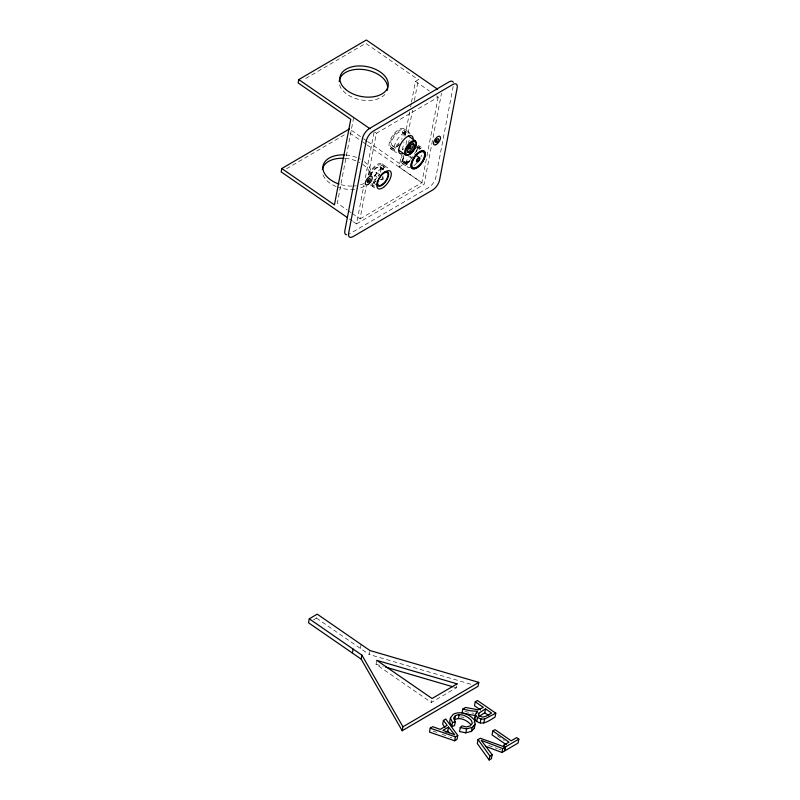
<?xml version="1.0" encoding="UTF-8"?>
<svg xmlns="http://www.w3.org/2000/svg" width="800" height="800" viewBox="0 0 800 800"><rect width="100%" height="100%" fill="white"/><g stroke="black" fill="none" stroke-linecap="round" stroke-linejoin="round"><path stroke-width="0.6" stroke-dasharray="4 3" d="M353.66 117.58L337.33 203.18L347.21 210M353.48 221.8L356.53 223.91L363.95 185.05M365.34 177.76L374.14 131.61M352.15 213.41L360.06 218.87L366.36 185.85M368.46 174.85L376.39 133.27L438.2 97.07L436.22 95.71M370.85 174.75L371.28 172.52M438.2 97.07L421.87 182.67L399.14 166.98L401.47 154.75M402.4 149.86L403.8 142.52M404.97 136.41L409.64 111.95M410.57 107.06L411.27 103.39M411.5 102.17L415.47 81.38L418.36 79.69L365.72 43.35L303.49 79.79M399.14 166.98L402.03 165.29L403.89 155.5M405.99 144.5L406.93 139.61M408.09 133.49L412.52 110.26M414.39 100.48L418.36 79.69M313.49 619.86L316.48 618.11L317.05 615.14M356.53 223.91L424.12 184.33L441.5 93.24M453.19 86.4L435.81 177.48A8.56 3.89 -55.4 0 1 428.87 187.41L349.27 234.02M360.34 648.39L361.1 644.44M470.84 684.23L369.14 654.46L369.89 650.5M456.72 685.82L456.34 687.8L431.31 702.46L376.02 664.29L376.78 660.34M431.31 702.46L431.69 700.48M286.53 168.74L345.53 134.19M360.06 218.87L421.87 182.67M460.48 716.88L464.11 717.42M471.86 712.96L473.91 713.37M464.81 711.41L470.83 712.76M376.02 664.29L383.22 666.4M453.95 687.1L456.34 687.8M488.57 745.44L497.59 748.67M498.71 749.08L500.97 749.89M433.05 731.02L439.48 733.34M442.13 734.3L448.95 736.8M449.95 737.18L451.94 737.96M415.47 81.38L429.31 90.93M404 128.86L409.02 132.33M403.46 130.15L409.16 134.08M402.29 131.84L407.31 135.31M418.29 145.31L421.3 147.39M417.64 146.53L421.44 149.15M417.44 146.81L420.29 148.77M416.95 147.51L419.8 149.47M409.82 156.05L411.72 157.36M374.41 131.9L376.39 133.27M409.42 156.78L411.32 158.09M392.47 145.87L397.49 149.34M391.29 147.55L396.98 151.48M390.25 148.5L395.28 151.97M404.25 161.63L409 164.91M403.76 162.34L409.46 166.27M403.57 162.62L409.26 166.55M402.53 163.57L407.55 167.03M351.41 130.35L362.55 138.04M363.56 138.73L366.6 140.83M367.61 141.53L402.03 165.29M349.77 133L361.99 141.44M363.01 142.14L366.07 144.25M367.08 144.96L424.12 184.33M382.16 163.9L387.19 167.37M381.63 165.2L387.32 169.13M380.45 166.88L385 170.02M379.96 167.58L383.6 170.1M376.33 172.42L381.4 175.92M374.75 175.37L376.78 176.77M372.94 181.47L374.76 182.72M373.36 182.8L376.09 184.68M371.35 183.91L375.15 186.53M370.42 184.93L373.44 187.01M348.2 210.68L351.17 212.73M349.4 218.99L352.46 221.1M497.29 735.69L504.38 740.58M316.48 618.11L369.14 654.46M384.97 94.38A24.47 15.2 10.8 0 1 359.89 99.68A24.47 15.2 10.8 0 1 339.61 84.88M364.4 186.23A24.47 15.2 10.8 0 1 356.82 188.92M354.65 189.25A24.47 15.2 10.8 0 1 338.32 187.37M336.14 186.55A24.47 15.2 10.8 0 1 322.64 173.83M345.26 158.35A24.47 15.2 10.8 0 1 359.91 162.62M362.71 164.32A24.47 15.2 10.8 0 1 370.51 174.87M364.12 183.38A24.47 15.2 10.8 0 1 357.46 185.57M356.39 185.75A24.47 15.2 10.8 0 1 352.99 186.07M351.82 186.11A24.47 15.2 10.8 0 1 340.06 184.38M345.9 155A24.47 15.2 10.8 0 1 360.55 159.27M364.31 161.67A24.47 15.2 10.8 0 1 370.46 177.22M396.64 152.47A11.99 5.44 -55.4 0 1 398.7 137.66A11.99 5.44 -55.4 0 1 410.29 135.26M409.38 140.03A11.99 5.44 -55.4 0 1 408.16 142.73M403.92 148.54A11.99 5.44 -55.4 0 1 402.51 149.86M374.3 176.61A11.99 5.44 -55.4 0 1 388.09 168.54M374.81 187.51A11.99 5.44 -55.4 0 1 372.35 181.85M416.19 147.98A11.99 5.44 -55.4 0 1 422.2 148.56M421.66 155.1A11.99 5.44 -55.4 0 1 420.9 156.89M416.88 162.87A11.99 5.44 -55.4 0 1 412.67 166.44M410.67 167.33A11.99 5.44 -55.4 0 1 408.41 156.63M368.41 174.95A11.99 5.44 -55.4 0 1 379.05 163.6A11.99 5.44 -55.4 0 1 382.82 170.74M375.65 181.43A11.99 5.44 -55.4 0 1 371.53 183.84M399.58 144.34A11.99 5.44 -55.4 0 1 388.98 145.57A11.99 5.44 -55.4 0 1 398.89 129.45A11.99 5.44 -55.4 0 1 404.36 136.57M417.55 146.85A11.99 5.44 -55.4 0 1 416.64 151.63M409.76 161.45A11.99 5.44 -55.4 0 1 402.17 155.86M398.94 144.52A10.62 4.82 -55.4 0 1 390.16 144.55A10.62 4.82 -55.4 0 1 399.14 130.56A10.62 4.82 -55.4 0 1 403.78 136.98M399.13 142.9A8.56 3.89 -55.4 0 1 391.56 143.28A8.56 3.89 -55.4 0 1 399.6 131.78A8.56 3.89 -55.4 0 1 401.67 139.27M369.13 175.77A10.62 4.82 -55.4 0 1 378.01 165.25A10.62 4.82 -55.4 0 1 382.59 169.77M375.86 180.72A10.62 4.82 -55.4 0 1 373.98 182.07M370.89 175.25A7.71 3.5 -55.4 0 1 379.08 167.26A7.71 3.5 -55.4 0 1 378.36 175.97M377.12 177.54A7.71 3.5 -55.4 0 1 373.12 180.4M370.37 175.41A8.56 3.89 -55.4 0 1 378.23 166.67A8.56 3.89 -55.4 0 1 380.71 172.39M379.84 174.31A8.56 3.89 -55.4 0 1 378.67 176.2M375.8 179.4A8.56 3.89 -55.4 0 1 374.28 180.49M416.71 149.79A10.62 4.82 -55.4 0 1 416.06 152.04M409.97 160.74A10.62 4.82 -55.4 0 1 403.25 155.79M415.34 152.26A9.42 4.28 -55.4 0 1 414.38 154.37M413.1 156.45A9.42 4.28 -55.4 0 1 405.33 162.03A9.42 4.28 -55.4 0 1 403.97 155.58M416.48 149.92A10.28 4.67 -55.4 0 1 415.85 152.1M409.96 160.52A10.28 4.67 -55.4 0 1 403.45 155.73M375.29 175.21A1.71 0.78 -55.4 0 0 376.65 172.66A1.71 0.78 -55.4 0 0 374.68 173.81A1.71 0.78 -55.4 0 0 375.29 175.21"/><path stroke-width="1.2" d="M478.76 713.25L478.57 714.76L479.77 716.16L482.77 717.14L486.31 716.13L491.57 713.05L485.5 708.86L478.76 713.25L478.38 715.22M349.39 128.95L281.8 168.53L281.16 171.88L347.37 217.58M437.65 89.22L366.36 40L298.77 79.58L298.13 82.93L350.77 119.27L334.44 204.87L281.8 168.53M309.27 618.82L308.52 622.77L361.18 659.12L402.2 730.73L478.02 686.33L478.77 682.37L369.89 650.5L317.23 614.15L309.27 618.82L361.93 655.17L402.95 726.78L402.2 730.73M352.38 653.05L353.14 649.1M361.18 659.12L361.93 655.17M443.45 720.41L447.18 725.31L440.23 729.38L432.74 726.68L430.23 728.15L429.48 732.1L454.63 740.79L456.99 739.4L457.75 735.44L445.78 719.04L443.45 720.41L442.69 724.36L444.93 727.31M449.19 732.92L447.77 731.01L448.52 727.05L442.89 730.35L454.69 734.78L448.52 727.05M450.41 717.93L449.65 721.89L451.73 726.5L454.54 725.63L455.3 721.68L453.54 718.25L455.49 715.61C461.15 713.01 467.47 716.23 471.41 720.42L472.33 723.36L470.14 725.94L466.46 726.93L461.87 725.89L460.27 727.55L459.51 731.51L465.82 732.84L471.42 731.35L474.34 728.23L475.09 724.27L474.67 720.38C469.76 714.16 460.69 710.51 453.23 714.28L450.41 717.93L452.48 722.54L451.73 726.5M455.49 715.61L454.73 719.56C460.39 716.96 466.72 720.19 470.66 724.38M458.42 718.51L459.17 714.55M454.63 740.79L455.38 736.83L457.75 735.44M480.6 709.96L474.49 705.74L475.24 701.78L483.39 707.41L478.04 709.81L465.57 707.45L462.8 709.07L462.05 713.03L474.2 715.4M465.82 732.84L466.58 728.89L472.17 727.4L475.09 724.27M471.42 731.35L472.17 727.4M475.24 701.78L477.44 700.5L495.79 713.16L495.04 717.12C489.66 720.23 483.04 725.82 476.75 721.44L474.6 718.5L475.36 714.54L477.19 711.3L470.69 710.83L462.8 709.07M474.3 722.36L474.67 720.38M476.81 713.28L477.19 711.3M476.75 721.44L477.5 717.49L475.36 714.54M480.21 722.95L480.96 718.99L477.5 717.49M478.06 739.57L477.31 743.52L489.15 760L491.39 758.69L492.15 754.73L481.2 740.3L502.72 748.54L505.1 747.14L480.32 738.25L478.06 739.57L489.91 756.04L489.15 760M478.67 716.66L484.74 712.82L485.5 708.86M483.8 723.07L484.56 719.11L495.79 713.16M518.84 739.1L505.67 746.81L504.91 750.77L518.08 743.06L518.84 739.1L516.67 737.61L511.2 740.81L495.01 729.64L492.82 730.93L492.06 734.88L506.22 744.66M485.42 746.24L501.97 752.49L502.72 748.54M505.1 747.14L504.35 751.1L501.97 752.49M369.28 181.68L370.38 179.62L369.89 178.49L368.29 179.42L367.19 181.48L367.68 182.62L369.28 181.68L367.6 180.53M437.5 141.73L438.61 139.66L438.11 138.53L436.52 139.46L435.42 141.53L435.91 142.66L437.5 141.73L435.83 140.57M474.6 718.5L475.82 716.34M402.95 726.78L478.77 682.37M445.89 732.1L447.77 731.01M489.91 756.04L492.15 754.73M452.48 722.54L455.3 721.68M480.96 718.99L484.56 719.11M460.27 727.55L466.58 728.89M380.84 179.57L382.93 179.17L382.74 176.86M385.61 667.1L452.75 686.75M430.23 728.15L455.38 736.83M408.31 136L415.35 140.85M415.58 154.98L419.37 157.6M298.77 79.58L370.07 128.8M398.5 150.03L405.53 154.89M484.74 712.82L488.79 715.61M492.82 730.93L509 742.1L503.5 745.32L505.67 746.81M474.02 725.31L474.34 728.23M339.23 81.66A24.47 15.2 10.8 0 1 366.02 69.91A24.47 15.2 10.8 0 1 387.21 90.48M322.39 169.42A24.47 15.2 10.8 0 1 344.09 158.27M338.95 184.02A24.47 15.2 10.8 0 1 323.07 165.83A24.47 15.2 10.8 0 1 344.73 154.92M453.29 82.33A8.56 3.89 -55.4 0 0 448.99 81.92L369.39 128.54A8.56 3.89 -55.4 0 0 362.45 138.46L344.84 230.76A8.56 3.89 -55.4 0 0 346.59 234.8M402.59 153.71A10.62 4.82 -55.4 0 1 402.03 141.89A10.62 4.82 -55.4 0 1 413.13 138.64M413.57 150.18A8.56 3.89 -55.4 0 1 404.67 153.25A8.56 3.89 -55.4 0 1 412.19 141.01A8.56 3.89 -55.4 0 1 414.73 148.28M413.14 143.73A5.14 2.33 -55.4 0 1 411.69 148.82A5.14 2.33 -55.4 0 1 407.45 151.86M381.07 174.88A8.56 3.89 -55.4 0 1 388.51 173.12A8.56 3.89 -55.4 0 1 383.59 183.98A8.56 3.89 -55.4 0 1 377.01 183.85M377.14 182.25A8.56 3.89 -55.4 0 1 377.66 180.43M366.22 141.06L348.61 233.36A8.56 3.89 -55.4 0 0 353.04 236.62L432.64 190.01A8.56 3.89 -55.4 0 0 439.58 180.08L457.19 87.78A8.56 3.89 -55.4 0 0 452.76 84.52L373.16 131.14A8.56 3.89 -55.4 0 0 366.22 141.06M457.1 683.85L432.07 698.51L376.78 660.34L457.1 683.85M345.62 89.35A24.47 15.2 10.8 0 0 386.86 89.34A24.47 15.2 10.8 0 0 359.72 65.92A24.47 15.2 10.8 0 0 345.62 89.35M436.26 144.55A5.14 2.33 -55.4 0 0 440.35 136.89A5.14 2.33 -55.4 0 0 434.44 140.35A5.14 2.33 -55.4 0 0 436.26 144.55M368.03 184.51A5.14 2.33 -55.4 0 0 372.12 176.84A5.14 2.33 -55.4 0 0 366.21 180.3A5.14 2.33 -55.4 0 0 368.03 184.51M384.4 186.62A10.62 4.82 -55.4 0 0 390.17 171.09A10.62 4.82 -55.4 0 0 377.67 181.66A10.62 4.82 -55.4 0 0 384.4 186.62M418.51 166.64A10.62 4.82 -55.4 0 0 424.28 151.11A10.62 4.82 -55.4 0 0 411.79 161.68A10.62 4.82 -55.4 0 0 418.51 166.64M411.22 151.61A5.14 2.33 -55.4 0 0 414.01 144.09A5.14 2.33 -55.4 0 0 407.97 149.21A5.14 2.33 -55.4 0 0 411.22 151.61M409.86 148.54A1.71 0.78 -55.4 0 0 410.79 146.03A1.71 0.78 -55.4 0 0 408.78 147.74A1.71 0.78 -55.4 0 0 409.86 148.54M411.3 153.26A7.71 3.5 -55.4 0 0 415.49 141.99A7.71 3.5 -55.4 0 0 406.42 149.66A7.71 3.5 -55.4 0 0 411.3 153.26M383.06 183.88A7.71 3.5 -55.4 0 0 387.24 172.61A7.71 3.5 -55.4 0 0 378.17 180.28A7.71 3.5 -55.4 0 0 383.06 183.88M418.5 166.42A10.28 4.67 -55.4 0 0 424.09 151.39A10.28 4.67 -55.4 0 0 412 161.62A10.28 4.67 -55.4 0 0 418.5 166.42M418.48 165.87A9.42 4.28 -55.4 0 0 423.6 152.09A9.42 4.28 -55.4 0 0 412.51 161.47A9.42 4.28 -55.4 0 0 418.48 165.87M417.82 161.79A2.57 1.17 -55.4 0 0 419.86 157.96A2.57 1.17 -55.4 0 0 416.91 159.69A2.57 1.17 -55.4 0 0 417.82 161.79M417.94 161.13A1.71 0.78 -55.4 0 0 419.31 158.58A1.71 0.78 -55.4 0 0 417.34 159.73A1.71 0.78 -55.4 0 0 417.94 161.13"/></g></svg>
